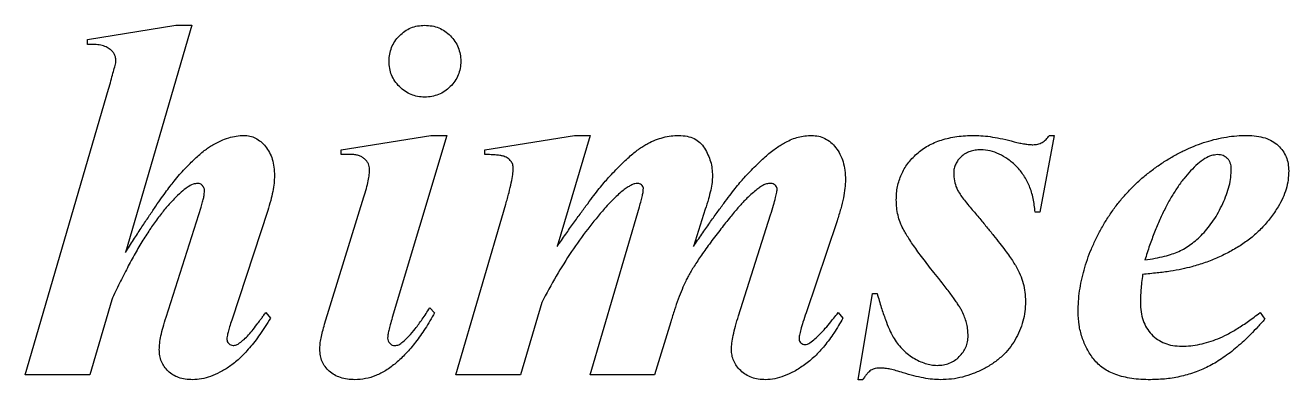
# Model space of a CAD drawing. Header units: inches. Extents: x -17.5 to -8.75, y -0.78 to 2.88.
# Drawn here: x -13.754 to -13.204, y 1.873 to 2.027 of the extents above; entities that cross this region are included whole.
import ezdxf

# ---------------------------------------------------------------- set-up
doc = ezdxf.new("R2010")
doc.units = ezdxf.units.IN
doc.header["$MEASUREMENT"] = 0

msp = doc.modelspace()

# ---------------------------------------------------------------- linework, layer by layer
at = {"color": 7, "linetype": 'Continuous', "lineweight": 25}
for p, q in [((-13.72689, 2.02083), (-13.68845, 2.02708)), ((-13.68152, 2.02708), (-13.71033, 1.92829)), ((-13.68845, 2.02708), (-13.68152, 2.02708)), ((-13.72689, 2.01875), (-13.72689, 2.02083)), ((-13.75398, 1.875), (-13.71775, 1.99928)), ((-13.61648, 1.97292), (-13.57738, 1.97917)), ((-13.57048, 1.97917), (-13.59424, 1.89993)), ((-13.57738, 1.97917), (-13.57048, 1.97917)), ((-13.55398, 1.97292), (-13.51488, 1.97917)), ((-13.50801, 1.97917), (-13.52244, 1.93086)), ((-13.51488, 1.97917), (-13.50801, 1.97917)), ((-13.30606, 1.97917), (-13.31231, 1.94583)), ((-13.30814, 1.97917), (-13.30606, 1.97917)), ((-13.61648, 1.97083), (-13.61648, 1.97292)), ((-13.55398, 1.97083), (-13.55398, 1.97292)), ((-13.69268, 1.90007), (-13.67742, 1.94798)), ((-13.62367, 1.89701), (-13.60655, 1.95241)), ((-13.56648, 1.875), (-13.5448, 1.94925)), ((-13.50814, 1.875), (-13.48663, 1.94805)), ((-13.45795, 1.94704), (-13.46316, 1.93086)), ((-13.64844, 1.94652), (-13.66413, 1.89883)), ((-13.4435, 1.90075), (-13.4295, 1.94469)), ((-13.40059, 1.94209), (-13.4141, 1.90205)), ((-13.31231, 1.94583), (-13.31439, 1.94583)), ((-13.39148, 1.87292), (-13.38523, 1.91042)), ((-13.38523, 1.91042), (-13.38314, 1.91042)), ((-13.71635, 1.90765), (-13.72585, 1.875)), ((-13.5779, 1.90417), (-13.57582, 1.90195)), ((-13.52917, 1.90648), (-13.53835, 1.875)), ((-13.64926, 1.90208), (-13.64717, 1.89971)), ((-13.47299, 1.89814), (-13.48002, 1.875)), ((-13.40014, 1.90208), (-13.39805, 1.89971)), ((-13.21648, 1.90208), (-13.21439, 1.89932)), ((-13.72585, 1.875), (-13.75398, 1.875)), ((-13.53835, 1.875), (-13.56648, 1.875)), ((-13.48002, 1.875), (-13.50814, 1.875)), ((-13.38939, 1.87292), (-13.39148, 1.87292))]:
    msp.add_line(p, q, dxfattribs=at)
for points, knots in [([(-13.59564, 2.01146), (-13.59559, 2.01251), (-13.59548, 2.01455), (-13.59459, 2.01748), (-13.59317, 2.02018), (-13.59118, 2.02255), (-13.58884, 2.02458), (-13.58614, 2.02604), (-13.58319, 2.02692), (-13.58113, 2.02703), (-13.58008, 2.02708)], [0, 0, 0, 0, 0.128069, 0.249947, 0.371754, 0.499132, 0.626344, 0.748778, 0.871931, 1, 1, 1, 1]), ([(-13.58008, 2.02708), (-13.57902, 2.02703), (-13.57693, 2.02692), (-13.57394, 2.02605), (-13.57123, 2.02457), (-13.56886, 2.02256), (-13.56687, 2.02018), (-13.56545, 2.01749), (-13.56456, 2.01455), (-13.56445, 2.01251), (-13.56439, 2.01146)], [0, 0, 0, 0, 0.130072, 0.253889, 0.375723, 0.50332, 0.630072, 0.75128, 0.87256, 1, 1, 1, 1]), ([(-13.71697, 2.0166), (-13.71756, 2.01699), (-13.71882, 2.01782), (-13.72117, 2.01848), (-13.7239, 2.01883), (-13.72585, 2.01878), (-13.72689, 2.01875)], [0, 0, 0, 0, 0.204337, 0.435005, 0.69821, 1, 1, 1, 1]), ([(-13.71449, 2.01133), (-13.71452, 2.01186), (-13.71459, 2.0129), (-13.71504, 2.01436), (-13.71586, 2.01562), (-13.71659, 2.01627), (-13.71697, 2.0166)], [0, 0, 0, 0, 0.2655261, 0.5144436, 0.7521942, 1, 1, 1, 1]), ([(-13.71775, 1.99928), (-13.71738, 2.00052), (-13.7167, 2.00283), (-13.71585, 2.00609), (-13.71507, 2.00885), (-13.71467, 2.01056), (-13.71449, 2.01133)], [0, 0, 0, 0, 0.309608, 0.579825, 0.809543, 1, 1, 1, 1]), ([(-13.58008, 1.99583), (-13.58112, 1.99589), (-13.58315, 1.996), (-13.58606, 1.99688), (-13.58874, 1.99835), (-13.59112, 2.00033), (-13.59314, 2.00271), (-13.59459, 2.00542), (-13.59548, 2.00836), (-13.59559, 2.01041), (-13.59564, 2.01146)], [0, 0, 0, 0, 0.126881, 0.247614, 0.370178, 0.497691, 0.626054, 0.749788, 0.871796, 1, 1, 1, 1]), ([(-13.56439, 2.01146), (-13.56445, 2.01041), (-13.56456, 2.00836), (-13.56545, 2.00542), (-13.5669, 2.00271), (-13.56892, 2.00033), (-13.57131, 1.99834), (-13.57402, 1.99688), (-13.57698, 1.996), (-13.57904, 1.99589), (-13.58008, 1.99583)], [0, 0, 0, 0, 0.127561, 0.248956, 0.37207, 0.499788, 0.626661, 0.749774, 0.872439, 1, 1, 1, 1]), ([(-13.6892, 1.95931), (-13.6884, 1.96025), (-13.68685, 1.96206), (-13.68455, 1.96464), (-13.6823, 1.96695), (-13.68015, 1.96904), (-13.6781, 1.9709), (-13.67613, 1.97253), (-13.67423, 1.9739), (-13.67188, 1.97541), (-13.66898, 1.97688), (-13.66555, 1.97821), (-13.66216, 1.979), (-13.65993, 1.97911), (-13.65883, 1.97917)], [0, 0, 0, 0, 0.098594, 0.190898, 0.276935, 0.356828, 0.430658, 0.499201, 0.561431, 0.618084, 0.722633, 0.821089, 0.911954, 1, 1, 1, 1]), ([(-13.65883, 1.97917), (-13.65794, 1.97912), (-13.65618, 1.97902), (-13.65367, 1.97802), (-13.65136, 1.9765), (-13.6493, 1.97439), (-13.64759, 1.9718), (-13.64632, 1.96876), (-13.64564, 1.96531), (-13.64553, 1.96288), (-13.64548, 1.96162)], [0, 0, 0, 0, 0.108195, 0.214475, 0.325674, 0.444897, 0.572296, 0.703214, 0.845636, 1, 1, 1, 1]), ([(-13.50007, 1.96084), (-13.49923, 1.96174), (-13.4976, 1.96349), (-13.49519, 1.96597), (-13.49289, 1.96822), (-13.49068, 1.9702), (-13.4886, 1.97193), (-13.48663, 1.97342), (-13.48478, 1.97465), (-13.4825, 1.976), (-13.47968, 1.97725), (-13.47629, 1.97835), (-13.47289, 1.97902), (-13.4706, 1.97912), (-13.46947, 1.97917)], [0, 0, 0, 0, 0.100728, 0.194537, 0.282094, 0.362881, 0.436368, 0.502695, 0.563279, 0.617579, 0.718509, 0.814159, 0.907818, 1, 1, 1, 1]), ([(-13.46947, 1.97917), (-13.46826, 1.9791), (-13.46597, 1.97898), (-13.46277, 1.97796), (-13.46015, 1.97614), (-13.45817, 1.97367), (-13.45674, 1.97083), (-13.45558, 1.96787), (-13.45497, 1.96472), (-13.45487, 1.96258), (-13.45482, 1.96149)], [0, 0, 0, 0, 0.140488, 0.265151, 0.384636, 0.505422, 0.629371, 0.751723, 0.873743, 1, 1, 1, 1]), ([(-13.44105, 1.96074), (-13.4402, 1.96166), (-13.43854, 1.96343), (-13.43608, 1.96597), (-13.4337, 1.96826), (-13.43139, 1.97031), (-13.42917, 1.97215), (-13.42704, 1.97374), (-13.42497, 1.97508), (-13.42361, 1.97586), (-13.42296, 1.97624)], [0, 0, 0, 0, 0.156846, 0.304975, 0.442541, 0.571651, 0.691471, 0.803279, 0.905519, 1, 1, 1, 1]), ([(-13.42296, 1.97624), (-13.42206, 1.97668), (-13.42029, 1.97756), (-13.41749, 1.97852), (-13.41457, 1.97904), (-13.4126, 1.97912), (-13.4116, 1.97917)], [0, 0, 0, 0, 0.251869, 0.501134, 0.746787, 1, 1, 1, 1]), ([(-13.4116, 1.97917), (-13.41059, 1.97911), (-13.4086, 1.979), (-13.40579, 1.97791), (-13.40322, 1.97622), (-13.40103, 1.97384), (-13.39921, 1.97097), (-13.39786, 1.96764), (-13.39708, 1.96389), (-13.39699, 1.96127), (-13.39695, 1.9599)], [0, 0, 0, 0, 0.11169, 0.219755, 0.331223, 0.45075, 0.57664, 0.708199, 0.847623, 1, 1, 1, 1]), ([(-13.37481, 1.95117), (-13.37479, 1.95215), (-13.37474, 1.95408), (-13.37432, 1.95691), (-13.37359, 1.95961), (-13.37261, 1.96219), (-13.37137, 1.96465), (-13.36983, 1.96698), (-13.36799, 1.96916), (-13.3659, 1.97121), (-13.36357, 1.9731), (-13.36098, 1.97474), (-13.35816, 1.9761), (-13.35513, 1.97726), (-13.35184, 1.97807), (-13.34837, 1.97875), (-13.34465, 1.97909), (-13.34211, 1.97914), (-13.34079, 1.97917)], [0, 0, 0, 0, 0.059206, 0.117017, 0.172813, 0.228349, 0.283605, 0.339563, 0.39695, 0.45597, 0.516732, 0.578175, 0.641074, 0.706379, 0.774283, 0.845821, 0.920436, 1, 1, 1, 1]), ([(-13.34079, 1.97917), (-13.33954, 1.97913), (-13.33692, 1.97907), (-13.33279, 1.97849), (-13.32827, 1.97765), (-13.32514, 1.97687), (-13.32351, 1.97646)], [0, 0, 0, 0, 0.213653, 0.4494, 0.711873, 1, 1, 1, 1]), ([(-13.32351, 1.97646), (-13.3227, 1.97626), (-13.32117, 1.97588), (-13.31899, 1.97544), (-13.31706, 1.97521), (-13.31586, 1.97516), (-13.31531, 1.97513)], [0, 0, 0, 0, 0.301428, 0.568151, 0.800344, 1, 1, 1, 1]), ([(-13.31531, 1.97513), (-13.31459, 1.97518), (-13.3132, 1.97527), (-13.31123, 1.97608), (-13.30949, 1.97738), (-13.30861, 1.97855), (-13.30814, 1.97917)], [0, 0, 0, 0, 0.248846, 0.485926, 0.732908, 1, 1, 1, 1]), ([(-13.29564, 1.90241), (-13.29561, 1.90393), (-13.29555, 1.90698), (-13.29503, 1.91154), (-13.29427, 1.91612), (-13.2931, 1.92067), (-13.29168, 1.92525), (-13.2899, 1.9298), (-13.28786, 1.93438), (-13.28545, 1.9389), (-13.28281, 1.94334), (-13.27992, 1.94757), (-13.27677, 1.95157), (-13.27339, 1.95533), (-13.2698, 1.95891), (-13.26595, 1.96221), (-13.2619, 1.96533), (-13.25763, 1.96817), (-13.25324, 1.97071), (-13.24882, 1.97298), (-13.24441, 1.97491), (-13.23996, 1.97644), (-13.23552, 1.97765), (-13.23108, 1.97854), (-13.22663, 1.97908), (-13.22365, 1.97914), (-13.22217, 1.97917)], [0, 0, 0, 0, 0.039082, 0.078362, 0.117989, 0.158248, 0.199189, 0.24105, 0.28388, 0.328057, 0.3726, 0.416552, 0.459861, 0.503325, 0.546527, 0.59004, 0.633619, 0.677877, 0.721755, 0.764051, 0.805409, 0.845552, 0.884872, 0.923553, 0.962033, 1, 1, 1, 1]), ([(-13.22217, 1.97917), (-13.22076, 1.97913), (-13.21809, 1.97907), (-13.21437, 1.97819), (-13.21116, 1.97685), (-13.20856, 1.97488), (-13.20651, 1.97254), (-13.20501, 1.96987), (-13.20414, 1.96688), (-13.20403, 1.96481), (-13.20398, 1.96374)], [0, 0, 0, 0, 0.157556, 0.296643, 0.423401, 0.542675, 0.6567, 0.76879, 0.880952, 1, 1, 1, 1]), ([(-13.61231, 1.97093), (-13.61294, 1.97092), (-13.61433, 1.9709), (-13.61572, 1.97086), (-13.61648, 1.97083)], [0, 0, 0, 0, 0.453061, 1, 1, 1, 1]), ([(-13.60408, 1.96445), (-13.6041, 1.96487), (-13.60414, 1.9657), (-13.6046, 1.96689), (-13.6053, 1.968), (-13.60629, 1.96899), (-13.60747, 1.96988), (-13.60891, 1.9705), (-13.61055, 1.97086), (-13.6117, 1.97091), (-13.61231, 1.97093)], [0, 0, 0, 0, 0.106757, 0.213696, 0.322982, 0.443511, 0.571484, 0.70283, 0.84314, 1, 1, 1, 1]), ([(-13.54158, 1.96484), (-13.54161, 1.96542), (-13.54168, 1.96655), (-13.5425, 1.96808), (-13.54382, 1.96937), (-13.54544, 1.97006), (-13.54716, 1.97047), (-13.54899, 1.97066), (-13.55132, 1.97084), (-13.55303, 1.97084), (-13.55398, 1.97083)], [0, 0, 0, 0, 0.110035, 0.216018, 0.327246, 0.461414, 0.549917, 0.668271, 0.817537, 1, 1, 1, 1]), ([(-13.33809, 1.97292), (-13.33891, 1.97288), (-13.34048, 1.97281), (-13.34272, 1.97223), (-13.34477, 1.97134), (-13.34651, 1.97), (-13.34799, 1.96849), (-13.34901, 1.96673), (-13.34973, 1.96484), (-13.34978, 1.9635), (-13.34981, 1.96283)], [0, 0, 0, 0, 0.142331, 0.2730913, 0.4017827, 0.5289074, 0.6533722, 0.7678945, 0.8821665, 1, 1, 1, 1]), ([(-13.31439, 1.94583), (-13.31449, 1.94686), (-13.31467, 1.94885), (-13.3152, 1.95176), (-13.31591, 1.9545), (-13.31682, 1.95708), (-13.31793, 1.95949), (-13.31927, 1.96172), (-13.32077, 1.96381), (-13.32304, 1.96624), (-13.326, 1.96889), (-13.32991, 1.97116), (-13.33394, 1.97266), (-13.33671, 1.97283), (-13.33809, 1.97292)], [0, 0, 0, 0, 0.077861, 0.152341, 0.223862, 0.292897, 0.359225, 0.425334, 0.489584, 0.554298, 0.677497, 0.790085, 0.895581, 1, 1, 1, 1]), ([(-13.23497, 1.97083), (-13.23588, 1.97073), (-13.23783, 1.97051), (-13.24074, 1.96904), (-13.24378, 1.96679), (-13.24568, 1.96483), (-13.24672, 1.96377)], [0, 0, 0, 0, 0.195013, 0.416861, 0.68378, 1, 1, 1, 1]), ([(-13.22898, 1.96449), (-13.22899, 1.96496), (-13.22902, 1.96585), (-13.22937, 1.96711), (-13.22986, 1.96825), (-13.23065, 1.96916), (-13.23155, 1.96992), (-13.23259, 1.97045), (-13.23374, 1.97079), (-13.23455, 1.97082), (-13.23497, 1.97083)], [0, 0, 0, 0, 0.142801, 0.272978, 0.397465, 0.51751, 0.637554, 0.753126, 0.873718, 1, 1, 1, 1]), ([(-13.60655, 1.95241), (-13.60618, 1.95365), (-13.60549, 1.95598), (-13.60471, 1.95924), (-13.6042, 1.96201), (-13.60412, 1.96369), (-13.60408, 1.96445)], [0, 0, 0, 0, 0.31585, 0.589913, 0.81473, 1, 1, 1, 1]), ([(-13.5448, 1.94925), (-13.54432, 1.95094), (-13.54343, 1.95404), (-13.54243, 1.95834), (-13.54173, 1.96185), (-13.54162, 1.96394), (-13.54158, 1.96484)], [0, 0, 0, 0, 0.330049, 0.606605, 0.830269, 1, 1, 1, 1]), ([(-13.26661, 1.925), (-13.2651, 1.92523), (-13.26224, 1.92567), (-13.25826, 1.92656), (-13.25479, 1.92749), (-13.25179, 1.92868), (-13.24906, 1.93008), (-13.24648, 1.93185), (-13.24389, 1.93389), (-13.24136, 1.93634), (-13.23893, 1.93913), (-13.23664, 1.94228), (-13.23453, 1.94576), (-13.23264, 1.94952), (-13.23104, 1.95337), (-13.22984, 1.95717), (-13.22912, 1.96087), (-13.22902, 1.9633), (-13.22898, 1.96449)], [0, 0, 0, 0, 0.076865, 0.145034, 0.205136, 0.257311, 0.307089, 0.35899, 0.414116, 0.473151, 0.535406, 0.600225, 0.668527, 0.740015, 0.811443, 0.877706, 0.940411, 1, 1, 1, 1]), ([(-13.24672, 1.96377), (-13.24772, 1.96265), (-13.24976, 1.96034), (-13.25253, 1.95647), (-13.25522, 1.95222), (-13.25773, 1.94755), (-13.26019, 1.94251), (-13.26245, 1.93704), (-13.26465, 1.93119), (-13.26594, 1.9271), (-13.26661, 1.925)], [0, 0, 0, 0, 0.102496, 0.210714, 0.32463, 0.445355, 0.572975, 0.707181, 0.84953, 1, 1, 1, 1]), ([(-13.20398, 1.96374), (-13.20404, 1.96241), (-13.20415, 1.95975), (-13.20505, 1.95579), (-13.20647, 1.95188), (-13.20786, 1.94943), (-13.20857, 1.94818)], [0, 0, 0, 0, 0.2425278, 0.4859534, 0.7374867, 1, 1, 1, 1]), ([(-13.71033, 1.92829), (-13.70915, 1.93012), (-13.70691, 1.93364), (-13.70367, 1.9387), (-13.70062, 1.94325), (-13.69787, 1.94738), (-13.69537, 1.95104), (-13.69307, 1.95419), (-13.69109, 1.95693), (-13.68979, 1.95856), (-13.6892, 1.95931)], [0, 0, 0, 0, 0.173877, 0.333793, 0.479504, 0.611991, 0.729823, 0.833527, 0.924039, 1, 1, 1, 1]), ([(-13.67888, 1.95833), (-13.67958, 1.95823), (-13.68118, 1.95799), (-13.6836, 1.95655), (-13.68632, 1.95436), (-13.68817, 1.95254), (-13.6892, 1.95153)], [0, 0, 0, 0, 0.166187, 0.382288, 0.65827, 1, 1, 1, 1]), ([(-13.67595, 1.95518), (-13.67599, 1.95558), (-13.67608, 1.9564), (-13.67683, 1.95737), (-13.67772, 1.95821), (-13.67851, 1.95829), (-13.67888, 1.95833)], [0, 0, 0, 0, 0.253161, 0.511631, 0.767134, 1, 1, 1, 1]), ([(-13.64548, 1.96162), (-13.64553, 1.96054), (-13.64562, 1.95826), (-13.64623, 1.95466), (-13.64712, 1.95069), (-13.64799, 1.94795), (-13.64844, 1.94652)], [0, 0, 0, 0, 0.209004, 0.4435572, 0.7073301, 1, 1, 1, 1]), ([(-13.52244, 1.93086), (-13.5212, 1.93264), (-13.51883, 1.93606), (-13.51538, 1.94094), (-13.51219, 1.94537), (-13.50927, 1.94935), (-13.5066, 1.95286), (-13.50422, 1.95594), (-13.5021, 1.95857), (-13.50071, 1.96013), (-13.50007, 1.96084)], [0, 0, 0, 0, 0.173738, 0.333509, 0.479324, 0.6112, 0.729155, 0.832684, 0.923571, 1, 1, 1, 1]), ([(-13.48738, 1.95833), (-13.48779, 1.9583), (-13.4887, 1.95823), (-13.49009, 1.95762), (-13.49166, 1.95678), (-13.49338, 1.95555), (-13.49525, 1.95398), (-13.4973, 1.95208), (-13.49953, 1.94986), (-13.50101, 1.94823), (-13.5018, 1.94736)], [0, 0, 0, 0, 0.0675794, 0.1468257, 0.2430781, 0.3570473, 0.4897924, 0.640781, 0.8103425, 1, 1, 1, 1]), ([(-13.4849, 1.95622), (-13.48494, 1.95648), (-13.48503, 1.95705), (-13.48572, 1.95767), (-13.48647, 1.95823), (-13.48709, 1.9583), (-13.48738, 1.95833)], [0, 0, 0, 0, 0.219587, 0.481206, 0.755408, 1, 1, 1, 1]), ([(-13.46316, 1.93086), (-13.46192, 1.93265), (-13.45955, 1.93608), (-13.45614, 1.94102), (-13.45296, 1.94546), (-13.45006, 1.94943), (-13.44746, 1.95294), (-13.44507, 1.95595), (-13.44302, 1.95854), (-13.44167, 1.96005), (-13.44105, 1.96074)], [0, 0, 0, 0, 0.175543, 0.336526, 0.483964, 0.616146, 0.733086, 0.836571, 0.925564, 1, 1, 1, 1]), ([(-13.45482, 1.96149), (-13.45487, 1.96058), (-13.45497, 1.95854), (-13.45562, 1.95521), (-13.4566, 1.9513), (-13.45748, 1.94853), (-13.45795, 1.94704)], [0, 0, 0, 0, 0.184788, 0.412062, 0.683477, 1, 1, 1, 1]), ([(-13.42927, 1.95833), (-13.42982, 1.95831), (-13.43094, 1.95825), (-13.43199, 1.95785), (-13.43253, 1.95765)], [0, 0, 0, 0, 0.489059, 1, 1, 1, 1]), ([(-13.42667, 1.95609), (-13.42672, 1.95636), (-13.42683, 1.95696), (-13.42756, 1.95762), (-13.42834, 1.95819), (-13.42898, 1.95829), (-13.42927, 1.95833)], [0, 0, 0, 0, 0.220611, 0.482981, 0.764534, 1, 1, 1, 1]), ([(-13.39695, 1.9599), (-13.397, 1.95867), (-13.39711, 1.95602), (-13.39786, 1.95181), (-13.39899, 1.94709), (-13.40004, 1.94382), (-13.40059, 1.94209)], [0, 0, 0, 0, 0.202023, 0.43524, 0.701408, 1, 1, 1, 1]), ([(-13.34981, 1.96283), (-13.34975, 1.96169), (-13.34963, 1.95944), (-13.34877, 1.95667), (-13.34762, 1.95444), (-13.34633, 1.9525), (-13.34466, 1.95029), (-13.34337, 1.94877), (-13.34268, 1.94795)], [0, 0, 0, 0, 0.201119, 0.398406, 0.508601, 0.646353, 0.809974, 1, 1, 1, 1]), ([(-13.67742, 1.94798), (-13.67719, 1.94875), (-13.67678, 1.95016), (-13.67631, 1.95212), (-13.67603, 1.95376), (-13.67598, 1.95474), (-13.67595, 1.95518)], [0, 0, 0, 0, 0.326208, 0.598677, 0.822608, 1, 1, 1, 1]), ([(-13.48663, 1.94805), (-13.48637, 1.94896), (-13.48591, 1.95062), (-13.48535, 1.95288), (-13.48498, 1.9547), (-13.48492, 1.95576), (-13.4849, 1.95622)], [0, 0, 0, 0, 0.338701, 0.618844, 0.836246, 1, 1, 1, 1]), ([(-13.43253, 1.95765), (-13.43298, 1.9574), (-13.43403, 1.95681), (-13.43566, 1.95553), (-13.43767, 1.95387), (-13.43951, 1.95214), (-13.44119, 1.95047), (-13.44262, 1.94893), (-13.44418, 1.94717), (-13.44588, 1.94518), (-13.44769, 1.94293), (-13.44968, 1.94048), (-13.45175, 1.93775), (-13.45395, 1.9349), (-13.45612, 1.93201), (-13.45813, 1.9292), (-13.45999, 1.92659), (-13.46163, 1.92411), (-13.46312, 1.92184), (-13.4644, 1.91969), (-13.4655, 1.91773), (-13.46676, 1.91526), (-13.46815, 1.91204), (-13.46983, 1.90787), (-13.47143, 1.90318), (-13.47245, 1.89987), (-13.47299, 1.89814)], [0, 0, 0, 0, 0.0211459, 0.0494547, 0.0848453, 0.1279928, 0.1531717, 0.1818282, 0.2139868, 0.2496645, 0.2892187, 0.3325952, 0.3792462, 0.4297238, 0.4802876, 0.527477, 0.5715625, 0.6116836, 0.649339, 0.6830789, 0.7141629, 0.7416334, 0.7966339, 0.857963, 0.9258118, 1, 1, 1, 1]), ([(-13.4295, 1.94469), (-13.42907, 1.94607), (-13.42831, 1.94853), (-13.42747, 1.95181), (-13.42682, 1.95422), (-13.42671, 1.95556), (-13.42667, 1.95609)], [0, 0, 0, 0, 0.366909, 0.656274, 0.866427, 1, 1, 1, 1]), ([(-13.6892, 1.95153), (-13.69034, 1.9503), (-13.69272, 1.94774), (-13.69609, 1.94346), (-13.69951, 1.93873), (-13.70288, 1.93346), (-13.70627, 1.92773), (-13.70964, 1.92149), (-13.71307, 1.91477), (-13.71524, 1.91007), (-13.71635, 1.90765)], [0, 0, 0, 0, 0.0973815, 0.2019414, 0.314889, 0.4352683, 0.5636629, 0.7002523, 0.8460296, 1, 1, 1, 1]), ([(-13.5018, 1.94736), (-13.50429, 1.94443), (-13.50939, 1.93843), (-13.51633, 1.92856), (-13.52306, 1.91791), (-13.5271, 1.91035), (-13.52917, 1.90648)], [0, 0, 0, 0, 0.234414, 0.478543, 0.733263, 1, 1, 1, 1]), ([(-13.37188, 1.93851), (-13.37233, 1.93945), (-13.37325, 1.94137), (-13.37412, 1.94448), (-13.3747, 1.94776), (-13.37477, 1.95002), (-13.37481, 1.95117)], [0, 0, 0, 0, 0.238905, 0.484724, 0.736486, 1, 1, 1, 1]), ([(-13.34268, 1.94795), (-13.34142, 1.94647), (-13.339, 1.94362), (-13.3356, 1.93949), (-13.33251, 1.93576), (-13.32987, 1.93233), (-13.32754, 1.92931), (-13.32557, 1.92664), (-13.32398, 1.92432), (-13.32237, 1.92172), (-13.32078, 1.91865), (-13.31954, 1.91484), (-13.3187, 1.91093), (-13.31861, 1.90827), (-13.31856, 1.90693)], [0, 0, 0, 0, 0.120187, 0.230514, 0.329957, 0.419154, 0.497491, 0.565519, 0.623828, 0.671023, 0.754262, 0.836198, 0.917475, 1, 1, 1, 1]), ([(-13.20857, 1.94818), (-13.20966, 1.94652), (-13.21182, 1.94326), (-13.21564, 1.93884), (-13.21985, 1.9349), (-13.22452, 1.93153), (-13.22949, 1.92855), (-13.23478, 1.92601), (-13.24032, 1.92375), (-13.24418, 1.92261), (-13.24613, 1.92204)], [0, 0, 0, 0, 0.126688, 0.250228, 0.372514, 0.49468, 0.617641, 0.742739, 0.869822, 1, 1, 1, 1]), ([(-13.35635, 1.91696), (-13.35727, 1.91808), (-13.35904, 1.92025), (-13.3615, 1.92346), (-13.3638, 1.92641), (-13.36585, 1.92921), (-13.36767, 1.93182), (-13.3693, 1.93421), (-13.37068, 1.93641), (-13.3715, 1.93783), (-13.37188, 1.93851)], [0, 0, 0, 0, 0.163661, 0.315484, 0.456034, 0.586544, 0.706092, 0.815425, 0.912231, 1, 1, 1, 1]), ([(-13.24613, 1.92204), (-13.24757, 1.92169), (-13.25066, 1.92094), (-13.25569, 1.92004), (-13.26141, 1.91931), (-13.26546, 1.91894), (-13.26758, 1.91875)], [0, 0, 0, 0, 0.20459, 0.439082, 0.704993, 1, 1, 1, 1]), ([(-13.34356, 1.89199), (-13.34358, 1.89284), (-13.34363, 1.89455), (-13.34406, 1.89707), (-13.3448, 1.89956), (-13.34566, 1.9016), (-13.3465, 1.90333), (-13.34738, 1.90477), (-13.34841, 1.90639), (-13.34966, 1.90817), (-13.35106, 1.91014), (-13.35264, 1.91228), (-13.35446, 1.91455), (-13.3557, 1.91613), (-13.35635, 1.91696)], [0, 0, 0, 0, 0.088712, 0.178529, 0.267307, 0.359485, 0.410281, 0.468331, 0.535758, 0.61169, 0.695535, 0.788902, 0.890017, 1, 1, 1, 1]), ([(-13.26758, 1.91875), (-13.26773, 1.91757), (-13.26802, 1.91531), (-13.26829, 1.91207), (-13.26852, 1.90915), (-13.26855, 1.90731), (-13.26856, 1.90645)], [0, 0, 0, 0, 0.289329, 0.553966, 0.789077, 1, 1, 1, 1]), ([(-13.38314, 1.91042), (-13.38256, 1.90836), (-13.38147, 1.90454), (-13.37966, 1.89933), (-13.37801, 1.89504), (-13.37633, 1.89159), (-13.37449, 1.88877), (-13.37241, 1.8864), (-13.37013, 1.88424), (-13.36757, 1.88246), (-13.36492, 1.88099), (-13.36225, 1.88), (-13.35966, 1.87927), (-13.35792, 1.8792), (-13.35707, 1.87917)], [0, 0, 0, 0, 0.14611, 0.271517, 0.375986, 0.460515, 0.53329, 0.604763, 0.675568, 0.747344, 0.817325, 0.88161, 0.942014, 1, 1, 1, 1]), ([(-13.58956, 1.88939), (-13.58869, 1.89019), (-13.58677, 1.89196), (-13.58402, 1.8953), (-13.58099, 1.89942), (-13.57898, 1.90251), (-13.5779, 1.90417)], [0, 0, 0, 0, 0.1865777, 0.4153055, 0.6853307, 1, 1, 1, 1]), ([(-13.31856, 1.90693), (-13.31862, 1.90548), (-13.31874, 1.90258), (-13.31961, 1.8983), (-13.32107, 1.89417), (-13.32304, 1.89016), (-13.3256, 1.88642), (-13.32875, 1.88303), (-13.33249, 1.88009), (-13.33669, 1.87754), (-13.34123, 1.87551), (-13.34591, 1.874), (-13.35072, 1.87309), (-13.35395, 1.87297), (-13.35557, 1.87292)], [0, 0, 0, 0, 0.07822, 0.155435, 0.233166, 0.31313, 0.394389, 0.475572, 0.560528, 0.649127, 0.738541, 0.826585, 0.913061, 1, 1, 1, 1]), ([(-13.26856, 1.90645), (-13.26852, 1.90508), (-13.26843, 1.90245), (-13.26744, 1.89874), (-13.26596, 1.89541), (-13.26377, 1.89262), (-13.26113, 1.89027), (-13.25795, 1.88869), (-13.25441, 1.88766), (-13.2519, 1.88755), (-13.25059, 1.8875)], [0, 0, 0, 0, 0.138619, 0.267658, 0.388404, 0.508312, 0.626725, 0.744958, 0.866809, 1, 1, 1, 1]), ([(-13.69564, 1.886), (-13.6956, 1.88692), (-13.6955, 1.88893), (-13.69488, 1.89219), (-13.69398, 1.89598), (-13.69314, 1.89864), (-13.69268, 1.90007)], [0, 0, 0, 0, 0.190139, 0.419159, 0.688586, 1, 1, 1, 1]), ([(-13.64717, 1.89971), (-13.64795, 1.89848), (-13.64945, 1.89609), (-13.65176, 1.8927), (-13.65403, 1.88961), (-13.65629, 1.88682), (-13.65852, 1.88433), (-13.66069, 1.88211), (-13.66289, 1.88027), (-13.66564, 1.87817), (-13.66908, 1.87612), (-13.67317, 1.87429), (-13.67718, 1.87314), (-13.67984, 1.87299), (-13.68113, 1.87292)], [0, 0, 0, 0, 0.096691, 0.187562, 0.272718, 0.351723, 0.426334, 0.494711, 0.55819, 0.616931, 0.724725, 0.823275, 0.914478, 1, 1, 1, 1]), ([(-13.66413, 1.89883), (-13.66445, 1.89788), (-13.66502, 1.89614), (-13.66566, 1.89378), (-13.66611, 1.89194), (-13.66618, 1.89088), (-13.66622, 1.89043)], [0, 0, 0, 0, 0.346514, 0.630526, 0.845425, 1, 1, 1, 1]), ([(-13.66068, 1.8889), (-13.66003, 1.88941), (-13.65865, 1.89049), (-13.65667, 1.89247), (-13.65466, 1.89486), (-13.65336, 1.89663), (-13.65268, 1.89756)], [0, 0, 0, 0, 0.20907, 0.444263, 0.707529, 1, 1, 1, 1]), ([(-13.65268, 1.89756), (-13.65247, 1.89784), (-13.65201, 1.89848), (-13.65123, 1.8995), (-13.65031, 1.90073), (-13.64963, 1.90161), (-13.64926, 1.90208)], [0, 0, 0, 0, 0.18485, 0.41446, 0.680809, 1, 1, 1, 1]), ([(-13.57582, 1.90195), (-13.57715, 1.89966), (-13.57969, 1.89529), (-13.58389, 1.88938), (-13.58808, 1.88432), (-13.59241, 1.8802), (-13.59678, 1.87693), (-13.60127, 1.87466), (-13.60583, 1.87318), (-13.60893, 1.87301), (-13.61046, 1.87292)], [0, 0, 0, 0, 0.168014, 0.320636, 0.459384, 0.584541, 0.698833, 0.803825, 0.903135, 1, 1, 1, 1]), ([(-13.59424, 1.89993), (-13.59455, 1.89891), (-13.59509, 1.89704), (-13.59571, 1.89452), (-13.59611, 1.89258), (-13.5962, 1.89147), (-13.59623, 1.89102)], [0, 0, 0, 0, 0.351155, 0.636598, 0.849991, 1, 1, 1, 1]), ([(-13.44659, 1.8861), (-13.44654, 1.88701), (-13.44644, 1.88906), (-13.44578, 1.89241), (-13.44486, 1.8964), (-13.44397, 1.89922), (-13.4435, 1.90075)], [0, 0, 0, 0, 0.182559, 0.409227, 0.681068, 1, 1, 1, 1]), ([(-13.39805, 1.89971), (-13.39931, 1.89752), (-13.40172, 1.89334), (-13.40585, 1.88778), (-13.41011, 1.88307), (-13.41461, 1.87938), (-13.41906, 1.87651), (-13.42341, 1.87452), (-13.42756, 1.87315), (-13.43033, 1.87299), (-13.43165, 1.87292)], [0, 0, 0, 0, 0.168632, 0.322186, 0.462383, 0.592276, 0.710044, 0.815566, 0.911763, 1, 1, 1, 1]), ([(-13.4141, 1.90205), (-13.41456, 1.9007), (-13.41538, 1.89827), (-13.41631, 1.895), (-13.41698, 1.89254), (-13.41711, 1.89113), (-13.41716, 1.89056)], [0, 0, 0, 0, 0.359315, 0.643703, 0.857028, 1, 1, 1, 1]), ([(-13.41241, 1.88893), (-13.41167, 1.88951), (-13.41012, 1.89071), (-13.40789, 1.89285), (-13.40561, 1.89534), (-13.40413, 1.89716), (-13.40336, 1.89811)], [0, 0, 0, 0, 0.216701, 0.455418, 0.715616, 1, 1, 1, 1]), ([(-13.40336, 1.89811), (-13.40291, 1.89865), (-13.40183, 1.89997), (-13.40076, 1.9013), (-13.40014, 1.90208)], [0, 0, 0, 0, 0.411547, 1, 1, 1, 1]), ([(-13.2641, 1.87292), (-13.26554, 1.87294), (-13.26829, 1.87297), (-13.27225, 1.87341), (-13.27587, 1.87407), (-13.27916, 1.87505), (-13.28211, 1.87631), (-13.28471, 1.87784), (-13.28697, 1.87965), (-13.28945, 1.88245), (-13.29193, 1.88633), (-13.29406, 1.89139), (-13.29542, 1.89678), (-13.29557, 1.90051), (-13.29564, 1.90241)], [0, 0, 0, 0, 0.087244, 0.167641, 0.242272, 0.311244, 0.376044, 0.436772, 0.49455, 0.55161, 0.663388, 0.773209, 0.884729, 1, 1, 1, 1]), ([(-13.21439, 1.89932), (-13.2154, 1.89816), (-13.21738, 1.89589), (-13.22045, 1.89271), (-13.22347, 1.88977), (-13.22647, 1.88709), (-13.22946, 1.88468), (-13.23244, 1.88253), (-13.23535, 1.88058), (-13.23927, 1.87843), (-13.2443, 1.8762), (-13.25063, 1.87432), (-13.25727, 1.87314), (-13.2618, 1.87299), (-13.2641, 1.87292)], [0, 0, 0, 0, 0.0791, 0.154916, 0.227172, 0.295979, 0.361898, 0.424661, 0.484745, 0.542227, 0.654471, 0.766987, 0.881447, 1, 1, 1, 1]), ([(-13.25059, 1.8875), (-13.24928, 1.88754), (-13.24663, 1.88761), (-13.24268, 1.88826), (-13.23872, 1.88928), (-13.2347, 1.8907), (-13.23053, 1.89268), (-13.22608, 1.89522), (-13.22136, 1.89842), (-13.21816, 1.90082), (-13.21648, 1.90208)], [0, 0, 0, 0, 0.10426, 0.209667, 0.317162, 0.427674, 0.547407, 0.683078, 0.833212, 1, 1, 1, 1]), ([(-13.62576, 1.8861), (-13.62573, 1.88686), (-13.62566, 1.8885), (-13.62524, 1.89109), (-13.62459, 1.89397), (-13.62399, 1.89596), (-13.62367, 1.89701)], [0, 0, 0, 0, 0.204884, 0.441272, 0.704979, 1, 1, 1, 1]), ([(-13.66622, 1.89043), (-13.66618, 1.8901), (-13.6661, 1.88942), (-13.66542, 1.88859), (-13.66456, 1.88795), (-13.66385, 1.88786), (-13.66352, 1.88783)], [0, 0, 0, 0, 0.23457, 0.489642, 0.757668, 1, 1, 1, 1]), ([(-13.66352, 1.88783), (-13.66302, 1.88788), (-13.66199, 1.88798), (-13.66113, 1.88858), (-13.66068, 1.8889)], [0, 0, 0, 0, 0.473439, 1, 1, 1, 1]), ([(-13.59623, 1.89102), (-13.59617, 1.89061), (-13.59606, 1.88978), (-13.59529, 1.88874), (-13.59435, 1.88791), (-13.59356, 1.88779), (-13.5932, 1.88773)], [0, 0, 0, 0, 0.2479561, 0.5146233, 0.7782214, 1, 1, 1, 1]), ([(-13.5932, 1.88773), (-13.59257, 1.88782), (-13.59121, 1.88802), (-13.59014, 1.88891), (-13.58956, 1.88939)], [0, 0, 0, 0, 0.459307, 1, 1, 1, 1]), ([(-13.41716, 1.89056), (-13.41712, 1.89027), (-13.41703, 1.88965), (-13.4164, 1.8889), (-13.41561, 1.88831), (-13.41497, 1.88822), (-13.41466, 1.88818)], [0, 0, 0, 0, 0.2309217, 0.4905464, 0.7521827, 1, 1, 1, 1]), ([(-13.41466, 1.88818), (-13.41424, 1.88822), (-13.41343, 1.88828), (-13.41275, 1.88872), (-13.41241, 1.88893)], [0, 0, 0, 0, 0.508465, 1, 1, 1, 1]), ([(-13.35707, 1.87917), (-13.35613, 1.8792), (-13.35431, 1.87927), (-13.35172, 1.88004), (-13.34936, 1.8812), (-13.34736, 1.8829), (-13.34566, 1.88484), (-13.34444, 1.88706), (-13.34368, 1.88947), (-13.3436, 1.89114), (-13.34356, 1.89199)], [0, 0, 0, 0, 0.135347, 0.262472, 0.387342, 0.513271, 0.639004, 0.759062, 0.877157, 1, 1, 1, 1]), ([(-13.68113, 1.87292), (-13.68221, 1.87295), (-13.68427, 1.87302), (-13.68718, 1.87375), (-13.68972, 1.87493), (-13.69185, 1.87658), (-13.69356, 1.87856), (-13.69474, 1.88086), (-13.69554, 1.88335), (-13.69561, 1.88511), (-13.69564, 1.886)], [0, 0, 0, 0, 0.147064, 0.281475, 0.406087, 0.527604, 0.646379, 0.76039, 0.878051, 1, 1, 1, 1]), ([(-13.61046, 1.87292), (-13.61157, 1.87295), (-13.6137, 1.87302), (-13.6167, 1.87378), (-13.6194, 1.87488), (-13.62166, 1.87655), (-13.62351, 1.87852), (-13.6248, 1.88084), (-13.62562, 1.88339), (-13.62571, 1.88518), (-13.62576, 1.8861)], [0, 0, 0, 0, 0.1468097, 0.2812441, 0.4079484, 0.5303065, 0.6492119, 0.7630226, 0.8788358, 1, 1, 1, 1]), ([(-13.43165, 1.87292), (-13.43273, 1.87297), (-13.43479, 1.87306), (-13.43774, 1.87379), (-13.44035, 1.87503), (-13.44256, 1.87678), (-13.44436, 1.87881), (-13.44565, 1.88109), (-13.44644, 1.88354), (-13.44654, 1.88524), (-13.44659, 1.8861)], [0, 0, 0, 0, 0.145476, 0.278336, 0.406736, 0.533013, 0.655505, 0.771595, 0.883698, 1, 1, 1, 1]), ([(-13.38142, 1.87799), (-13.38227, 1.87797), (-13.38381, 1.87792), (-13.38562, 1.87726), (-13.38676, 1.87638), (-13.38761, 1.87547), (-13.38852, 1.8743), (-13.38909, 1.8734), (-13.38939, 1.87292)], [0, 0, 0, 0, 0.253584, 0.458633, 0.560311, 0.681684, 0.829363, 1, 1, 1, 1]), ([(-13.37185, 1.87591), (-13.37284, 1.87623), (-13.37468, 1.87681), (-13.37728, 1.87747), (-13.37947, 1.87789), (-13.38082, 1.87796), (-13.38142, 1.87799)], [0, 0, 0, 0, 0.318585, 0.588557, 0.817312, 1, 1, 1, 1]), ([(-13.35557, 1.87292), (-13.35674, 1.87296), (-13.3592, 1.87306), (-13.36309, 1.87365), (-13.36736, 1.8746), (-13.3703, 1.87546), (-13.37185, 1.87591)], [0, 0, 0, 0, 0.210118, 0.445804, 0.708866, 1, 1, 1, 1])]:
    msp.add_open_spline(points, degree=3, knots=knots, dxfattribs=at)

doc.saveas('drawing.dxf')
